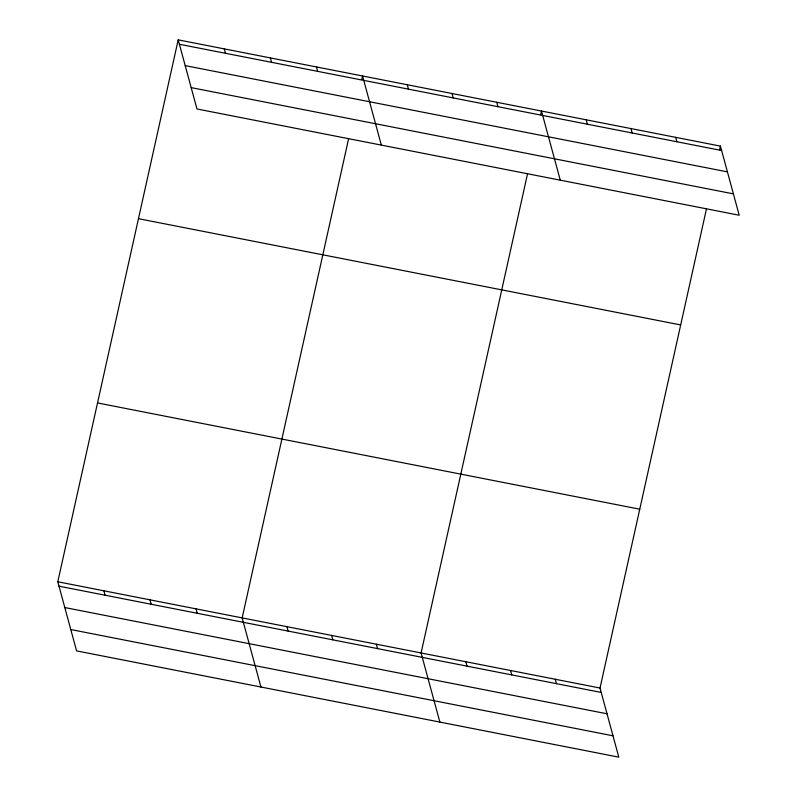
<?xml version="1.0" encoding="UTF-8"?>
<svg xmlns="http://www.w3.org/2000/svg" width="797" height="797" viewBox="0 0 797 797"><rect width="100%" height="100%" fill="white"/><g stroke="black" fill="none" stroke-linecap="round" stroke-linejoin="round"><path stroke-width="1.2" d="M706.461 208.944L600.021 688.03L618.801 757.15L76.582 650.89L57.802 581.77L178.199 39.85L720.418 146.11L739.198 215.23L196.979 108.97L178.199 39.85M348.598 138.808L242.158 617.904L260.938 687.024M361.748 79.6L362.555 75.974L381.335 145.094M527.524 173.876L421.085 652.962L439.864 722.082M540.685 114.668L541.482 111.042L560.271 180.162M719.611 149.726L720.418 146.11M179.395 44.263L721.624 150.523M185.193 65.613L727.422 171.873M191.17 87.62L733.399 193.87M138.469 218.687L680.688 324.937M97.533 402.943L639.752 509.193M57.802 581.77L600.021 688.03M58.998 586.184L601.227 692.444M64.796 607.543L607.025 713.793M70.774 629.54L613.003 735.8M675.687 137.343L676.882 141.756M630.955 128.576L632.151 132.989M586.223 119.809L587.419 124.222M496.75 102.275L497.956 106.688M452.019 93.508L453.214 97.921M407.287 84.741L408.482 89.154M555.29 679.263L556.485 683.677M510.558 670.496L511.754 674.91M316.469 66.948L317.664 71.361M465.827 661.729L467.022 666.143M270.372 57.912L271.578 62.325M224.286 48.886L225.481 53.299M376.353 644.195L377.559 648.609M331.622 635.428L332.817 639.842M286.89 626.671L288.086 631.085M196.072 608.868L197.267 613.282M149.975 599.842L151.181 604.246M103.889 590.806L105.084 595.22"/></g></svg>
